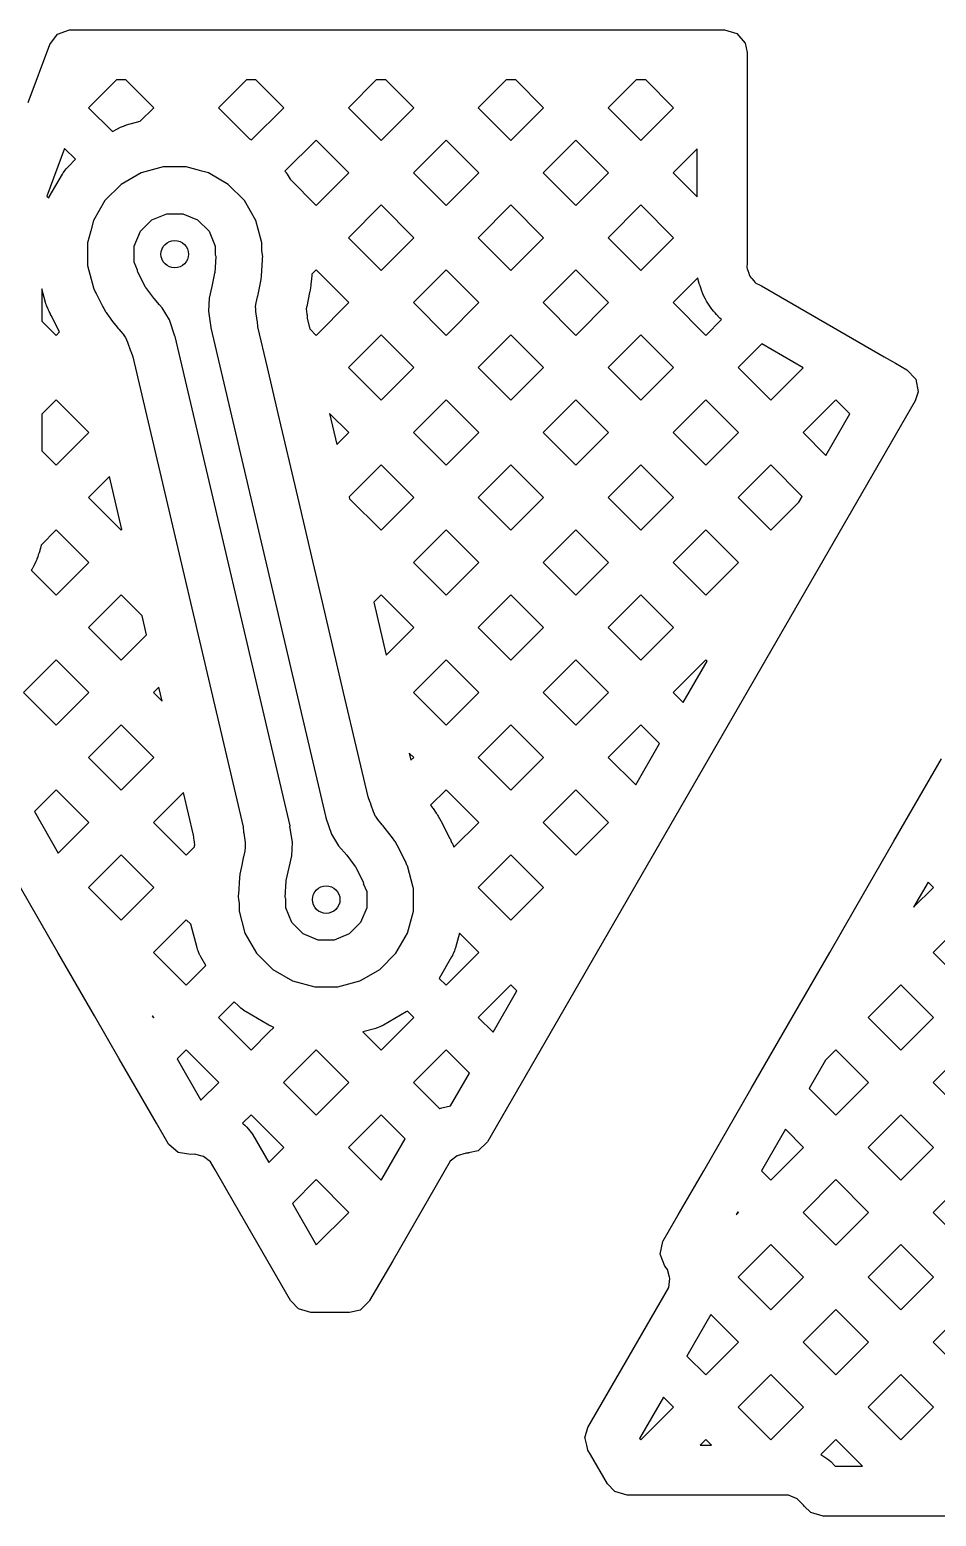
# Model space of a CAD drawing. Extents: x 121.6 to 197.9, y -113.4 to -69.2.
# Drawn here: x 187.31 to 192.25, y -77.3 to -69.2 of the extents above; entities that cross this region are included whole.
import ezdxf

# ---------------------------------------------------------------- set-up
doc = ezdxf.new("R2010")
doc.units = 0
doc.layers.add('BLACK', color=7, linetype='CONTINUOUS')

msp = doc.modelspace()

# ---------------------------------------------------------------- linework, layer by layer
at = {"layer": 'BLACK', "linetype": 'CONTINUOUS'}
for p, q in [((187.46085, -69.220188), (187.526264, -69.195635)), ((187.526264, -69.195635), (187.535368, -69.1953)), ((187.535368, -69.1953), (191.099004, -69.1953)), ((191.099004, -69.1953), (191.166043, -69.214985)), ((187.301897, -69.592447), (187.419096, -69.276209)), ((187.419096, -69.276209), (187.46085, -69.220188)), ((191.166043, -69.214985), (191.211798, -69.267789)), ((191.211798, -69.267789), (191.223003, -69.319299)), ((191.223003, -69.319299), (191.223003, -69.888938)), ((187.783027, -69.4683), (187.630801, -69.620526)), ((187.834957, -69.4683), (187.783027, -69.4683)), ((187.987182, -69.620525), (187.834957, -69.4683)), ((188.491548, -69.4683), (188.339322, -69.620526)), ((188.543478, -69.4683), (188.491548, -69.4683)), ((188.695704, -69.620526), (188.543478, -69.4683)), ((189.200069, -69.4683), (189.047843, -69.620526)), ((189.251999, -69.4683), (189.200069, -69.4683)), ((189.404225, -69.620526), (189.251999, -69.4683)), ((189.90859, -69.4683), (189.756364, -69.620526)), ((189.96052, -69.4683), (189.90859, -69.4683)), ((190.112746, -69.620526), (189.96052, -69.4683)), ((190.617111, -69.4683), (190.464885, -69.620526)), ((190.669041, -69.4683), (190.617111, -69.4683)), ((190.821267, -69.620526), (190.669041, -69.4683)), ((187.630801, -69.620526), (187.761178, -69.750903)), ((187.838164, -69.714524), (187.913323, -69.694383)), ((187.913323, -69.694383), (187.987181, -69.620526)), ((187.987181, -69.620526), (187.987182, -69.620525)), ((188.339322, -69.620526), (188.509145, -69.790349)), ((188.519755, -69.796474), (188.695704, -69.620526)), ((189.047843, -69.620526), (189.226034, -69.798717)), ((189.226034, -69.798717), (189.404225, -69.620526)), ((189.756364, -69.620526), (189.934555, -69.798717)), ((189.934555, -69.798717), (190.112746, -69.620526)), ((190.464885, -69.620526), (190.643076, -69.798717)), ((190.643076, -69.798717), (190.821267, -69.620526)), ((187.761178, -69.750903), (187.788713, -69.735006)), ((187.788713, -69.735006), (187.795864, -69.731184)), ((187.795864, -69.731184), (187.797332, -69.73046)), ((187.797332, -69.73046), (187.80473, -69.727108)), ((187.80473, -69.727108), (187.821259, -69.720262)), ((187.821259, -69.720262), (187.828861, -69.717401)), ((187.828861, -69.717401), (187.830411, -69.716875)), ((187.830411, -69.716875), (187.838164, -69.714524)), ((187.500442, -69.842305), (187.404078, -70.102324)), ((187.559799, -69.901662), (187.500442, -69.842305)), ((188.509145, -69.790349), (188.519755, -69.796474)), ((188.871773, -69.796594), (188.70218, -69.966187)), ((189.049965, -69.974786), (188.871773, -69.796594)), ((189.580294, -69.796594), (189.402103, -69.974786)), ((189.758486, -69.974786), (189.580294, -69.796594)), ((190.288815, -69.796594), (190.110624, -69.974786)), ((190.467007, -69.974786), (190.288815, -69.796594)), ((190.950003, -69.843928), (190.819145, -69.974786)), ((190.950003, -70.105644), (190.950003, -69.843928)), ((187.515605, -69.94623), (187.52114, -69.940322)), ((187.52114, -69.940322), (187.559799, -69.901662)), ((188.038399, -69.9435), (187.978669, -69.959505)), ((188.163601, -69.9435), (188.038399, -69.9435)), ((188.223331, -69.959505), (188.163601, -69.9435)), ((191.223003, -69.888938), (191.223003, -70.458466)), ((187.417006, -70.106713), (187.488552, -69.98279)), ((187.488552, -69.98279), (187.492824, -69.975919)), ((187.492824, -69.975919), (187.493733, -69.974558)), ((187.493733, -69.974558), (187.498476, -69.967938)), ((187.498476, -69.967938), (187.509369, -69.953743)), ((187.509369, -69.953743), (187.514526, -69.94746)), ((187.514526, -69.94746), (187.515605, -69.94623)), ((187.917463, -69.975905), (187.809037, -70.038504)), ((187.978669, -69.959505), (187.917463, -69.975905)), ((188.248269, -69.966187), (188.223331, -69.959505)), ((188.284537, -69.975905), (188.248269, -69.966187)), ((188.392964, -70.038505), (188.284536, -69.975905)), ((188.284536, -69.975905), (188.284537, -69.975905)), ((188.70218, -69.966187), (188.703524, -69.967938)), ((188.703524, -69.967938), (188.708267, -69.974558)), ((188.708267, -69.974558), (188.709176, -69.975919)), ((188.709176, -69.975919), (188.713448, -69.98279)), ((188.713448, -69.98279), (188.729651, -70.010855)), ((188.729651, -70.010855), (188.871773, -70.152977)), ((188.871773, -70.152977), (189.049965, -69.974786)), ((189.402103, -69.974786), (189.580294, -70.152977)), ((189.580294, -70.152977), (189.758486, -69.974786)), ((190.110624, -69.974786), (190.288815, -70.152977)), ((190.288815, -70.152977), (190.467007, -69.974786)), ((190.819145, -69.974786), (190.950003, -70.105644)), ((187.404078, -70.102324), (187.414031, -70.112277)), ((187.809034, -70.038506), (187.720506, -70.127034)), ((187.809037, -70.038504), (187.809034, -70.038506)), ((188.481495, -70.127036), (188.392964, -70.038505)), ((187.414031, -70.112277), (187.417006, -70.106713)), ((187.720504, -70.127037), (187.657905, -70.235463)), ((187.720506, -70.127034), (187.720504, -70.127037)), ((188.544095, -70.235464), (188.481495, -70.127036)), ((189.226034, -70.150855), (189.047843, -70.329047)), ((189.404225, -70.329047), (189.226034, -70.150855)), ((189.934555, -70.150855), (189.756364, -70.329047)), ((190.112746, -70.329047), (189.934555, -70.150855)), ((190.643076, -70.150855), (190.464885, -70.329047)), ((190.821267, -70.329047), (190.643076, -70.150855)), ((187.657905, -70.235463), (187.642846, -70.291664)), ((187.913919, -70.293997), (187.975997, -70.231919)), ((187.975997, -70.231919), (188.057105, -70.198323)), ((188.057105, -70.198323), (188.144895, -70.198323)), ((188.144895, -70.198323), (188.226003, -70.231919)), ((188.226003, -70.231919), (188.288081, -70.293997)), ((188.569171, -70.329047), (188.544095, -70.235464)), ((187.642846, -70.291664), (187.6255, -70.356399)), ((187.880323, -70.375105), (187.913919, -70.293997)), ((188.288081, -70.293997), (188.321677, -70.375105)), ((188.5765, -70.3564), (188.569171, -70.329047)), ((189.047843, -70.329047), (189.226034, -70.507238)), ((189.226034, -70.507238), (189.404225, -70.329047)), ((189.756364, -70.329047), (189.934555, -70.507238)), ((189.934555, -70.507238), (190.112746, -70.329047)), ((190.464885, -70.329047), (190.643076, -70.507238)), ((190.643076, -70.507238), (190.821267, -70.329047)), ((187.6255, -70.356399), (187.6255, -70.481601)), ((187.880323, -70.462895), (187.880323, -70.375105)), ((188.321677, -70.375105), (188.321677, -70.422372)), ((188.321677, -70.422372), (188.321763, -70.422409)), ((188.321763, -70.422409), (188.325154, -70.430697)), ((188.5765, -70.398505), (188.5765, -70.3564)), ((188.578779, -70.422168), (188.5765, -70.398505)), ((188.580652, -70.431804), (188.578779, -70.422168)), ((187.6255, -70.481601), (187.657905, -70.602536)), ((187.898582, -70.506978), (187.880323, -70.462895)), ((187.898192, -70.507441), (187.898582, -70.506978)), ((187.898947, -70.516363), (187.898192, -70.507441)), ((188.325125, -70.431465), (188.318856, -70.520805)), ((188.325154, -70.430697), (188.325125, -70.431465)), ((188.573729, -70.538689), (188.579998, -70.449349)), ((188.579998, -70.449349), (188.580443, -70.441106)), ((188.580443, -70.441106), (188.580472, -70.440338)), ((188.580472, -70.440338), (188.580652, -70.431804)), ((188.871774, -70.505116), (188.848095, -70.528795)), ((189.049965, -70.683307), (188.871774, -70.505116)), ((189.580294, -70.505115), (189.402103, -70.683307)), ((189.758486, -70.683307), (189.580294, -70.505115)), ((190.288815, -70.505115), (190.110624, -70.683307)), ((190.467007, -70.683307), (190.288815, -70.505115)), ((191.221942, -70.47465), (191.220818, -70.483187)), ((191.220818, -70.483187), (191.221366, -70.491558)), ((191.221366, -70.491558), (191.223002, -70.499785)), ((191.223003, -70.458466), (191.221942, -70.47465)), ((191.223002, -70.499785), (191.2263, -70.507747)), ((191.2263, -70.507747), (191.231508, -70.52309)), ((187.941445, -70.598566), (187.898947, -70.516363)), ((188.318634, -70.522394), (188.303397, -70.594831)), ((188.318856, -70.520805), (188.318634, -70.522394)), ((188.553425, -70.647424), (188.568662, -70.574987)), ((188.568662, -70.574987), (188.571676, -70.557747)), ((188.571676, -70.557747), (188.571898, -70.556158)), ((188.571898, -70.556158), (188.573729, -70.538689)), ((188.842625, -70.591402), (188.841695, -70.598056)), ((188.843143, -70.587169), (188.842625, -70.591402)), ((188.845509, -70.564605), (188.843143, -70.587169)), ((188.845881, -70.560353), (188.845509, -70.564605)), ((188.848095, -70.528795), (188.845881, -70.560353)), ((190.95428, -70.548172), (190.819145, -70.683307)), ((190.957869, -70.566218), (190.95428, -70.548172)), ((190.960828, -70.578034), (190.957869, -70.566218)), ((190.961541, -70.580384), (190.960828, -70.578034)), ((190.965633, -70.591822), (190.961541, -70.580384)), ((190.97034, -70.603191), (190.965633, -70.591822)), ((191.231508, -70.52309), (191.233738, -70.531411)), ((191.233738, -70.531411), (191.23745, -70.538938)), ((191.23745, -70.538938), (191.24211, -70.545912)), ((191.24211, -70.545912), (191.248199, -70.552001)), ((191.248199, -70.552001), (191.258892, -70.564193)), ((191.258892, -70.564193), (191.264133, -70.571023)), ((191.264133, -70.571023), (191.270444, -70.576557)), ((191.270444, -70.576557), (191.277413, -70.581214)), ((191.277413, -70.581214), (191.285373, -70.584511)), ((191.285373, -70.584511), (191.299922, -70.591686)), ((191.299922, -70.591686), (191.970414, -70.978795)), ((187.396523, -70.681835), (187.37675, -70.608043)), ((187.37675, -70.608043), (187.37675, -70.783517)), ((187.657905, -70.602536), (187.657907, -70.602539)), ((187.657907, -70.602539), (187.660513, -70.607053)), ((187.660513, -70.607053), (187.669484, -70.628141)), ((187.669484, -70.628141), (187.669731, -70.628043)), ((187.669731, -70.628043), (187.671984, -70.633701)), ((187.671984, -70.633701), (187.709381, -70.706036)), ((187.942553, -70.600309), (187.941445, -70.598566)), ((187.986948, -70.658114), (187.942553, -70.600309)), ((187.988948, -70.660718), (187.986948, -70.658114)), ((187.989346, -70.661208), (187.988948, -70.660718)), ((188.018583, -70.695293), (187.989346, -70.661208)), ((188.288962, -70.658124), (188.284831, -70.730163)), ((188.288964, -70.658114), (188.288962, -70.658124)), ((188.303355, -70.595025), (188.288964, -70.658114)), ((188.303397, -70.594831), (188.303355, -70.595025)), ((188.545127, -70.683977), (188.552444, -70.651902)), ((188.552444, -70.651902), (188.552457, -70.651846)), ((188.552457, -70.651846), (188.55307, -70.649087)), ((188.55307, -70.649087), (188.553112, -70.648893)), ((188.553112, -70.648893), (188.553425, -70.647424)), ((188.836341, -70.628685), (188.820538, -70.703811)), ((188.837145, -70.624509), (188.836341, -70.628685)), ((188.841037, -70.602241), (188.837145, -70.624509)), ((188.841695, -70.598056), (188.841037, -70.602241)), ((190.973525, -70.61507), (190.97034, -70.603191)), ((190.977246, -70.626647), (190.973525, -70.61507)), ((190.978111, -70.628945), (190.977246, -70.626647)), ((190.982949, -70.640105), (190.978111, -70.628945)), ((190.994835, -70.664208), (190.982949, -70.640105)), ((191.000735, -70.674826), (190.994835, -70.664208)), ((187.398875, -70.689589), (187.396523, -70.681835)), ((187.399401, -70.691139), (187.398875, -70.689589)), ((187.402263, -70.698743), (187.399401, -70.691139)), ((187.409109, -70.715271), (187.402263, -70.698743)), ((187.41246, -70.722667), (187.409109, -70.715271)), ((187.413184, -70.724135), (187.41246, -70.722667)), ((187.41696, -70.731199), (187.413184, -70.724135)), ((187.420835, -70.74093), (187.41696, -70.731199)), ((187.4232, -70.746473), (187.420835, -70.74093)), ((187.423709, -70.74759), (187.4232, -70.746473)), ((187.426396, -70.75312), (187.423709, -70.74759)), ((187.472988, -70.843241), (187.426396, -70.75312)), ((187.709381, -70.706036), (187.714482, -70.715903)), ((187.714482, -70.715903), (187.723059, -70.730826)), ((187.723059, -70.730826), (187.725825, -70.735637)), ((187.725825, -70.735637), (187.726935, -70.737384)), ((187.726935, -70.737384), (187.734284, -70.747884)), ((187.734284, -70.747884), (187.739919, -70.755935)), ((188.033212, -70.712348), (188.018583, -70.695293)), ((188.033213, -70.712351), (188.033212, -70.712348)), ((188.033217, -70.712355), (188.033213, -70.712351)), ((188.072527, -70.776375), (188.033217, -70.712355)), ((188.284831, -70.730163), (188.284831, -70.730168)), ((188.284831, -70.730168), (188.298579, -70.819461)), ((188.542202, -70.704838), (188.542225, -70.704438)), ((188.542791, -70.717199), (188.542202, -70.704838)), ((188.542225, -70.704438), (188.545127, -70.683977)), ((188.543441, -70.730825), (188.542791, -70.717199)), ((188.551103, -70.780581), (188.543441, -70.730825)), ((188.818712, -70.712156), (188.817561, -70.717199)), ((188.817561, -70.717199), (188.821944, -70.745664)), ((188.818871, -70.711452), (188.818712, -70.712156)), ((188.819663, -70.707885), (188.818871, -70.711452)), ((188.819798, -70.707269), (188.819663, -70.707885)), ((188.819977, -70.706443), (188.819798, -70.707269)), ((188.820065, -70.706036), (188.819977, -70.706443)), ((188.820469, -70.704141), (188.820065, -70.706036)), ((188.820538, -70.703811), (188.820469, -70.704141)), ((188.821944, -70.745664), (188.822723, -70.751706)), ((188.822723, -70.751706), (188.82285, -70.752927)), ((188.82285, -70.752927), (188.82333, -70.758989)), ((188.871773, -70.861498), (189.049965, -70.683307)), ((189.402103, -70.683307), (189.580294, -70.861498)), ((189.580294, -70.861498), (189.758486, -70.683307)), ((190.110624, -70.683307), (190.288815, -70.861498)), ((190.288815, -70.861498), (190.467007, -70.683307)), ((190.819145, -70.683307), (190.997336, -70.861498)), ((191.001088, -70.675395), (191.000735, -70.674826)), ((191.001396, -70.67597), (191.001088, -70.675395)), ((191.007659, -70.68642), (191.001396, -70.67597)), ((191.02259, -70.708764), (191.007659, -70.68642)), ((191.029845, -70.718544), (191.02259, -70.708764)), ((191.031403, -70.720442), (191.029845, -70.718544)), ((191.039564, -70.729445), (191.031403, -70.720442)), ((191.048251, -70.738133), (191.039564, -70.729445)), ((191.055734, -70.747884), (191.048251, -70.738133)), ((191.063598, -70.757153), (191.055734, -70.747884)), ((187.37675, -70.783517), (187.454731, -70.861498)), ((187.739919, -70.755935), (187.762512, -70.785352)), ((187.762512, -70.785352), (187.786307, -70.816335)), ((187.786307, -70.816335), (187.790656, -70.821842)), ((187.790656, -70.821842), (187.791035, -70.822309)), ((187.791035, -70.822309), (187.794884, -70.826919)), ((187.794884, -70.826919), (187.795415, -70.827555)), ((187.795415, -70.827555), (187.806477, -70.840451)), ((188.072531, -70.776382), (188.072527, -70.776375)), ((188.102152, -70.86571), (188.072531, -70.776382)), ((188.298579, -70.819461), (188.298138, -70.82126)), ((188.298138, -70.82126), (188.924447, -73.489516)), ((188.551033, -70.782176), (188.551103, -70.780581)), ((188.55141, -70.786207), (188.551033, -70.782176)), ((188.551436, -70.786667), (188.55141, -70.786207)), ((188.551453, -70.786666), (188.551436, -70.786667)), ((188.554194, -70.815926), (188.551453, -70.786666)), ((188.606219, -71.037568), (188.554194, -70.815926)), ((188.82333, -70.758989), (188.823961, -70.770544)), ((188.823961, -70.770544), (188.837194, -70.826919)), ((188.837194, -70.826919), (188.871773, -70.861498)), ((190.997336, -70.861498), (191.083293, -70.77554)), ((191.065277, -70.758946), (191.063598, -70.757153)), ((191.074033, -70.76742), (191.065277, -70.758946)), ((191.083293, -70.77554), (191.074033, -70.76742)), ((187.454731, -70.861498), (187.472988, -70.843241)), ((187.806477, -70.840451), (187.819687, -70.855852)), ((187.819687, -70.855852), (187.831245, -70.871713)), ((187.831245, -70.871713), (187.831822, -70.872653)), ((187.831822, -70.872653), (187.84384, -70.898491)), ((187.84384, -70.898491), (187.859636, -70.946124)), ((188.103553, -70.867485), (188.102152, -70.86571)), ((188.72986, -73.535735), (188.103553, -70.867485)), ((189.226034, -70.859376), (189.047843, -71.037568)), ((189.404225, -71.037568), (189.226034, -70.859376)), ((189.934555, -70.859376), (189.756364, -71.037568)), ((190.112746, -71.037568), (189.934555, -70.859376)), ((190.643076, -70.859376), (190.464885, -71.037568)), ((190.821266, -71.037567), (190.643076, -70.859376)), ((191.302542, -70.908431), (191.173405, -71.037567)), ((191.52848, -71.038876), (191.302542, -70.908431)), ((187.859636, -70.946124), (187.859639, -70.946131)), ((187.859639, -70.946131), (187.860824, -70.948331)), ((187.860824, -70.948331), (187.872371, -70.978795)), ((187.872371, -70.978795), (188.473801, -73.541062)), ((191.970414, -70.978795), (192.031027, -71.01379)), ((188.664782, -71.287064), (188.606219, -71.037568)), ((189.047843, -71.037568), (189.226034, -71.215759)), ((189.226034, -71.215759), (189.404225, -71.037568)), ((189.756364, -71.037568), (189.934555, -71.215759)), ((189.934555, -71.215759), (190.112746, -71.037568)), ((190.464885, -71.037568), (190.643076, -71.215759)), ((190.643076, -71.215759), (190.821267, -71.037568)), ((190.821267, -71.037568), (190.821266, -71.037567)), ((191.173405, -71.037567), (191.351597, -71.215759)), ((191.351597, -71.215759), (191.52848, -71.038876)), ((192.031027, -71.01379), (192.093196, -71.049683)), ((192.093196, -71.049683), (192.141412, -71.10025)), ((192.141412, -71.10025), (192.154635, -71.168857)), ((187.454731, -71.213636), (187.37675, -71.291618)), ((187.632923, -71.391828), (187.454731, -71.213636)), ((189.580294, -71.213636), (189.402103, -71.391828)), ((189.758486, -71.391828), (189.580294, -71.213636)), ((192.138583, -71.21907), (189.805963, -75.259285)), ((190.288815, -71.213636), (190.110624, -71.391828)), ((190.467007, -71.391828), (190.288815, -71.213636)), ((190.997336, -71.213636), (190.819145, -71.391828)), ((191.175528, -71.391828), (190.997336, -71.213636)), ((191.705857, -71.213636), (191.527666, -71.391828)), ((191.782331, -71.29011), (191.705857, -71.213636)), ((192.154635, -71.168857), (192.138583, -71.21907)), ((187.37675, -71.291618), (187.37675, -71.492038)), ((188.771556, -71.741954), (188.664782, -71.287064)), ((188.945201, -71.287064), (188.985033, -71.456759)), ((189.049965, -71.391828), (188.945201, -71.287064)), ((191.651886, -71.516048), (191.782331, -71.29011)), ((187.454731, -71.570019), (187.632923, -71.391828)), ((188.985033, -71.456759), (189.049965, -71.391828)), ((189.402103, -71.391828), (189.580294, -71.570019)), ((189.580294, -71.570019), (189.758486, -71.391828)), ((190.110624, -71.391828), (190.288815, -71.570019)), ((190.288815, -71.570019), (190.467007, -71.391828)), ((190.819145, -71.391828), (190.997336, -71.570019)), ((190.997336, -71.570019), (191.175528, -71.391828)), ((191.527666, -71.391828), (191.651886, -71.516048)), ((187.37675, -71.492038), (187.454731, -71.570019)), ((187.7452, -71.631689), (187.630801, -71.746089)), ((187.81295, -71.920321), (187.7452, -71.631689)), ((189.226033, -71.567897), (189.051976, -71.741954)), ((189.404225, -71.746089), (189.226033, -71.567897)), ((189.934555, -71.567897), (189.756364, -71.746089)), ((190.112746, -71.746089), (189.934555, -71.567897)), ((190.643076, -71.567897), (190.464885, -71.746089)), ((190.821267, -71.746089), (190.643076, -71.567897)), ((191.351597, -71.567897), (191.173406, -71.746089)), ((191.522994, -71.739295), (191.351597, -71.567897)), ((187.630801, -71.746089), (187.808992, -71.92428)), ((188.855681, -72.100349), (188.771556, -71.741954)), ((189.051976, -71.741954), (189.054511, -71.752757)), ((189.054511, -71.752757), (189.226034, -71.92428)), ((189.226034, -71.92428), (189.404225, -71.746089)), ((189.756364, -71.746089), (189.934555, -71.92428)), ((189.934555, -71.92428), (190.112746, -71.746089)), ((190.464885, -71.746089), (190.643076, -71.92428)), ((190.643076, -71.92428), (190.821267, -71.746089)), ((191.173406, -71.746089), (191.351596, -71.924279)), ((191.351596, -71.924279), (191.504435, -71.77144)), ((191.504435, -71.77144), (191.522994, -71.739295)), ((187.454732, -71.922158), (187.372208, -72.00468)), ((187.632923, -72.100349), (187.454732, -71.922158)), ((187.808992, -71.92428), (187.81295, -71.920321)), ((189.580294, -71.922157), (189.402103, -72.100349)), ((189.758486, -72.100349), (189.580294, -71.922157)), ((190.288815, -71.922157), (190.110624, -72.100349)), ((190.467007, -72.100349), (190.288815, -71.922157)), ((190.997336, -71.922157), (190.819145, -72.100349)), ((191.175528, -72.100349), (190.997336, -71.922157)), ((187.361106, -72.047037), (187.356593, -72.057927)), ((187.365214, -72.035558), (187.361106, -72.047037)), ((187.365927, -72.033207), (187.365214, -72.035558)), ((187.368881, -72.021411), (187.365927, -72.033207)), ((187.372208, -72.00468), (187.368881, -72.021411)), ((187.325367, -72.131133), (187.319101, -72.141587)), ((187.325874, -72.130182), (187.325367, -72.131133)), ((187.326474, -72.129214), (187.325874, -72.130182)), ((187.332358, -72.118566), (187.326474, -72.129214)), ((187.344193, -72.094424), (187.332358, -72.118566)), ((187.349011, -72.083237), (187.344193, -72.094424)), ((187.349871, -72.080935), (187.349011, -72.083237)), ((187.353565, -72.069341), (187.349871, -72.080935)), ((187.356593, -72.057927), (187.353565, -72.069341)), ((187.454731, -72.27854), (187.632923, -72.100349)), ((188.906249, -72.315783), (188.855681, -72.100349)), ((189.402103, -72.100349), (189.580294, -72.27854)), ((189.580294, -72.27854), (189.758486, -72.100349)), ((190.110624, -72.100349), (190.288815, -72.27854)), ((190.288815, -72.27854), (190.467007, -72.100349)), ((190.819145, -72.100349), (190.997336, -72.27854)), ((190.997336, -72.27854), (191.175528, -72.100349)), ((187.319101, -72.141587), (187.318571, -72.14238)), ((187.318571, -72.14238), (187.454731, -72.27854)), ((187.808992, -72.276419), (187.630801, -72.45461)), ((187.923386, -72.390813), (187.808992, -72.276419)), ((189.226033, -72.276418), (189.186668, -72.315783)), ((189.404225, -72.45461), (189.226033, -72.276418)), ((189.934555, -72.276418), (189.756364, -72.45461)), ((190.112746, -72.45461), (189.934555, -72.276418)), ((190.643076, -72.276418), (190.464885, -72.45461)), ((190.821267, -72.45461), (190.643076, -72.276418)), ((189.021989, -72.80887), (188.906249, -72.315783)), ((189.186668, -72.315783), (189.254418, -72.604417)), ((187.630801, -72.45461), (187.808992, -72.632801)), ((187.947642, -72.49415), (187.923386, -72.390813)), ((189.254418, -72.604417), (189.404225, -72.45461)), ((189.756364, -72.45461), (189.934555, -72.632801)), ((189.934555, -72.632801), (190.112746, -72.45461)), ((190.464885, -72.45461), (190.643076, -72.632801)), ((190.643076, -72.632801), (190.821267, -72.45461)), ((187.808992, -72.632801), (187.947642, -72.49415)), ((187.454731, -72.630678), (187.27654, -72.80887)), ((187.632923, -72.80887), (187.454731, -72.630678)), ((189.580294, -72.630678), (189.402103, -72.80887)), ((189.758486, -72.80887), (189.580294, -72.630678)), ((190.288815, -72.630678), (190.110624, -72.80887)), ((190.467007, -72.80887), (190.288815, -72.630678)), ((190.997336, -72.630678), (190.819145, -72.80887)), ((190.873876, -72.863601), (191.004321, -72.637663)), ((191.004321, -72.637663), (190.997336, -72.630678)), ((188.014585, -72.779345), (187.985061, -72.80887)), ((188.032696, -72.856505), (188.014585, -72.779345)), ((187.27654, -72.80887), (187.454731, -72.987061)), ((187.454731, -72.987061), (187.632923, -72.80887)), ((187.985061, -72.80887), (188.032696, -72.856505)), ((189.099419, -73.138743), (189.021989, -72.80887)), ((189.402103, -72.80887), (189.580294, -72.987061)), ((189.580294, -72.987061), (189.758486, -72.80887)), ((190.110624, -72.80887), (190.288815, -72.987061)), ((190.288815, -72.987061), (190.467007, -72.80887)), ((190.819145, -72.80887), (190.873876, -72.863601)), ((187.808992, -72.984939), (187.630801, -73.163131)), ((187.987183, -73.163131), (187.808992, -72.984939)), ((189.934555, -72.984939), (189.756364, -73.163131)), ((190.112746, -73.163131), (189.934555, -72.984939)), ((190.643076, -72.98494), (190.464885, -73.163131)), ((190.744984, -73.086848), (190.643076, -72.98494)), ((190.614539, -73.312785), (190.744984, -73.086848)), ((187.630801, -73.163131), (187.808992, -73.341322)), ((187.808992, -73.341322), (187.987183, -73.163131)), ((189.155628, -73.37821), (189.099419, -73.138743)), ((189.404225, -73.16313), (189.379838, -73.138743)), ((189.379838, -73.138743), (189.38911, -73.178244)), ((189.38911, -73.178244), (189.404224, -73.163131)), ((189.404224, -73.163131), (189.404225, -73.16313)), ((189.756364, -73.163131), (189.934555, -73.341322)), ((189.934555, -73.341322), (190.112746, -73.163131)), ((190.464885, -73.163131), (190.614539, -73.312785)), ((192.022937, -73.619373), (192.282274, -73.170188)), ((187.454732, -73.3392), (187.335638, -73.458292)), ((187.632923, -73.517391), (187.454732, -73.3392)), ((189.580295, -73.3392), (189.495957, -73.423536)), ((189.758486, -73.517391), (189.580295, -73.3392)), ((190.288815, -73.339199), (190.110624, -73.517391)), ((190.467006, -73.51739), (190.288815, -73.339199)), ((188.149277, -73.353175), (187.985061, -73.517391)), ((188.204036, -73.586463), (188.149277, -73.353175)), ((189.167178, -73.408677), (189.155628, -73.37821)), ((189.168363, -73.410877), (189.167178, -73.408677)), ((189.17256, -73.423536), (189.168363, -73.410877)), ((189.184154, -73.458503), (189.17256, -73.423536)), ((189.495957, -73.423536), (189.506603, -73.437398)), ((187.335638, -73.458292), (187.466084, -73.68423)), ((188.924447, -73.489516), (188.925847, -73.491291)), ((188.925847, -73.491291), (188.955464, -73.580611)), ((189.196178, -73.484349), (189.184154, -73.458503)), ((189.196765, -73.485307), (189.196178, -73.484349)), ((189.208313, -73.501149), (189.196765, -73.485307)), ((189.232593, -73.529455), (189.208313, -73.501149)), ((189.506603, -73.437398), (189.509855, -73.441832)), ((189.509855, -73.441832), (189.526657, -73.465843)), ((189.526657, -73.465843), (189.529721, -73.470435)), ((189.529721, -73.470435), (189.534388, -73.47778)), ((189.534388, -73.47778), (189.537238, -73.482495)), ((189.537238, -73.482495), (189.551859, -73.507936)), ((189.551859, -73.507936), (189.554498, -73.512773)), ((187.466084, -73.68423), (187.632923, -73.517391)), ((187.985061, -73.517391), (188.163251, -73.695581)), ((188.204668, -73.598011), (188.204036, -73.586463)), ((188.473801, -73.541062), (188.476547, -73.570332)), ((188.476547, -73.570332), (188.476562, -73.570332)), ((188.476562, -73.570332), (188.476582, -73.570712)), ((188.476582, -73.570712), (188.476965, -73.574786)), ((188.476965, -73.574786), (188.476894, -73.57641)), ((188.476894, -73.57641), (188.476894, -73.576414)), ((188.476894, -73.576414), (188.484554, -73.626167)), ((188.72942, -73.537536), (188.72986, -73.535735)), ((188.743168, -73.626832), (188.72942, -73.537536)), ((188.955464, -73.580611), (188.95547, -73.580622)), ((188.95547, -73.580622), (188.99478, -73.644642)), ((189.237105, -73.534866), (189.232593, -73.529455)), ((189.237549, -73.535413), (189.237105, -73.534866)), ((189.241682, -73.540651), (189.237549, -73.535413)), ((189.248609, -73.549671), (189.241682, -73.540651)), ((189.288074, -73.601057), (189.248609, -73.549671)), ((189.554498, -73.512773), (189.601597, -73.603871)), ((189.623359, -73.652517), (189.758486, -73.517391)), ((190.110624, -73.517391), (190.288815, -73.695582)), ((190.288815, -73.695582), (190.467006, -73.51739)), ((188.163251, -73.695581), (188.207956, -73.650876)), ((188.205148, -73.604069), (188.204668, -73.598011)), ((188.205275, -73.60529), (188.205148, -73.604069)), ((188.206053, -73.611327), (188.205275, -73.60529)), ((188.210436, -73.639801), (188.206053, -73.611327)), ((188.207956, -73.650876), (188.209, -73.646121)), ((188.209, -73.646121), (188.209223, -73.645121)), ((188.209223, -73.645121), (188.210436, -73.639801)), ((188.485767, -73.652609), (188.48287, -73.673021)), ((188.484554, -73.626167), (188.485791, -73.652194)), ((188.485791, -73.652194), (188.485767, -73.652609)), ((188.739035, -73.698876), (188.743168, -73.626832)), ((188.99478, -73.644642), (188.994788, -73.644652)), ((188.994788, -73.644652), (189.038658, -73.695797)), ((189.301081, -73.619646), (189.288074, -73.601057)), ((189.302195, -73.621399), (189.301081, -73.619646)), ((189.313514, -73.641094), (189.302195, -73.621399)), ((189.356012, -73.723294), (189.313514, -73.641094)), ((189.601597, -73.603871), (189.604229, -73.60928)), ((189.604229, -73.60928), (189.604739, -73.610396)), ((189.604739, -73.610396), (189.607158, -73.616057)), ((189.607158, -73.616057), (189.611034, -73.62579)), ((189.611034, -73.62579), (189.614816, -73.632865)), ((189.614816, -73.632865), (189.61554, -73.634333)), ((189.61554, -73.634333), (189.618891, -73.641729)), ((189.618891, -73.641729), (189.623359, -73.652517)), ((191.814728, -73.980001), (192.022937, -73.619373)), ((187.808992, -73.69346), (187.630801, -73.871652)), ((187.987183, -73.871652), (187.808992, -73.69346)), ((188.466033, -73.750172), (188.45933, -73.782039)), ((188.474599, -73.709448), (188.466033, -73.750172)), ((188.474603, -73.709428), (188.474599, -73.709448)), ((188.474616, -73.709368), (188.474603, -73.709428)), ((188.475515, -73.705268), (188.474616, -73.709368)), ((188.48287, -73.673021), (188.475515, -73.705268)), ((188.724628, -73.76204), (188.739035, -73.698876)), ((189.038658, -73.695797), (189.039056, -73.696288)), ((189.039056, -73.696288), (189.085439, -73.756682)), ((189.356013, -73.723296), (189.356012, -73.723294)), ((189.358266, -73.728952), (189.356013, -73.723296)), ((189.358512, -73.728853), (189.358266, -73.728952)), ((189.367479, -73.749934), (189.358512, -73.728853)), ((189.370095, -73.754464), (189.367479, -73.749934)), ((189.934555, -73.69346), (189.756364, -73.871652)), ((190.112746, -73.871652), (189.934555, -73.69346)), ((188.454269, -73.818286), (188.447998, -73.907682)), ((188.456113, -73.800738), (188.454269, -73.818286)), ((188.456333, -73.799162), (188.456113, -73.800738)), ((188.45933, -73.782039), (188.456333, -73.799162)), ((188.709362, -73.834617), (188.724628, -73.76204)), ((189.085439, -73.756682), (189.086553, -73.758435)), ((189.086553, -73.758435), (189.129051, -73.840635)), ((189.401496, -73.871652), (189.370095, -73.754464)), ((187.463592, -74.225912), (187.25906, -73.871652)), ((187.630801, -73.871652), (187.808992, -74.049843)), ((187.808992, -74.049843), (187.987183, -73.871652)), ((188.447998, -73.907682), (188.447552, -73.915973)), ((188.702873, -73.925553), (188.709143, -73.83618)), ((188.709143, -73.83618), (188.709362, -73.834617)), ((189.129051, -73.840635), (189.129807, -73.849558)), ((189.129807, -73.849558), (189.129416, -73.85002)), ((189.129416, -73.85002), (189.147677, -73.894105)), ((189.147677, -73.894105), (189.147677, -73.981895)), ((189.4025, -73.875399), (189.401496, -73.871652)), ((189.4025, -74.000601), (189.4025, -73.875399)), ((189.756364, -73.871652), (189.934555, -74.049843)), ((189.934555, -74.049843), (190.112746, -73.871652)), ((192.209277, -73.842619), (192.129959, -73.980001)), ((192.129959, -73.980001), (192.238309, -73.871652)), ((192.238309, -73.871652), (192.209277, -73.842619)), ((188.447522, -73.916784), (188.447346, -73.925196)), ((188.447346, -73.925196), (188.44922, -73.934831)), ((188.447552, -73.915973), (188.447522, -73.916784)), ((188.44922, -73.934831), (188.4515, -73.958499)), ((188.4515, -73.958499), (188.4515, -74.000601)), ((188.702845, -73.926302), (188.702873, -73.925553)), ((188.706236, -73.93459), (188.702845, -73.926302)), ((188.706323, -73.934626), (188.706236, -73.93459)), ((188.706323, -73.981895), (188.706323, -73.934626)), ((188.739919, -74.063003), (188.706323, -73.981895)), ((189.147677, -73.981895), (189.114081, -74.063003)), ((191.672751, -74.225912), (191.814728, -73.980001)), ((188.163252, -74.04772), (187.985061, -74.225912)), ((188.188172, -74.07264), (188.163252, -74.04772)), ((188.222523, -74.200835), (188.188172, -74.07264)), ((188.4515, -74.000601), (188.483905, -74.121536)), ((188.801997, -74.125081), (188.739919, -74.063003)), ((189.114081, -74.063003), (189.052003, -74.125081)), ((189.370095, -74.121536), (189.4025, -74.000601)), ((192.414378, -74.04772), (192.236187, -74.225912)), ((188.483905, -74.121536), (188.546505, -74.229964)), ((188.883105, -74.158677), (188.801997, -74.125081)), ((189.052003, -74.125081), (188.970895, -74.158677)), ((189.307495, -74.229964), (189.370095, -74.121536)), ((189.653018, -74.120444), (189.631477, -74.200835)), ((189.758486, -74.225912), (189.653018, -74.120444)), ((187.662897, -74.571119), (187.463592, -74.225912)), ((187.985061, -74.225912), (188.163252, -74.404103)), ((188.224875, -74.208589), (188.222523, -74.200835)), ((188.225401, -74.210139), (188.224875, -74.208589)), ((188.228262, -74.217741), (188.225401, -74.210139)), ((188.235108, -74.23427), (188.228262, -74.217741)), ((188.23846, -74.241668), (188.235108, -74.23427)), ((188.546505, -74.229964), (188.635036, -74.318495)), ((188.970895, -74.158677), (188.883105, -74.158677)), ((189.218964, -74.318495), (189.307495, -74.229964)), ((189.580294, -74.404103), (189.758486, -74.225912)), ((189.618892, -74.23427), (189.61554, -74.241668)), ((189.625738, -74.217741), (189.618892, -74.23427)), ((189.628599, -74.210139), (189.625738, -74.217741)), ((189.629125, -74.208589), (189.628599, -74.210139)), ((189.631477, -74.200835), (189.629125, -74.208589)), ((191.468218, -74.580173), (191.672751, -74.225912)), ((192.236187, -74.225912), (192.414378, -74.404103)), ((188.163252, -74.404103), (188.270114, -74.297241)), ((188.239184, -74.243136), (188.23846, -74.241668)), ((188.243006, -74.250287), (188.239184, -74.243136)), ((188.270114, -74.297241), (188.243006, -74.250287)), ((188.635036, -74.318495), (188.743464, -74.381095)), ((189.134489, -74.367266), (189.218964, -74.318495)), ((189.610994, -74.250287), (189.543457, -74.367266)), ((189.614816, -74.243136), (189.610994, -74.250287)), ((189.61554, -74.241668), (189.614816, -74.243136)), ((188.743464, -74.381095), (188.864399, -74.4135)), ((188.989601, -74.4135), (189.110536, -74.381095)), ((189.110536, -74.381095), (189.134489, -74.367266)), ((189.543457, -74.367266), (189.580294, -74.404103)), ((188.864399, -74.4135), (188.864401, -74.4135)), ((188.864401, -74.4135), (188.989599, -74.4135)), ((188.989599, -74.4135), (188.989601, -74.4135)), ((189.934555, -74.401982), (189.756364, -74.580173)), ((189.836529, -74.660338), (189.966974, -74.434401)), ((189.966974, -74.434401), (189.934555, -74.401982)), ((192.060118, -74.401981), (191.881927, -74.580173)), ((192.238309, -74.580173), (192.060118, -74.401981)), ((188.424978, -74.494516), (188.339321, -74.580172)), ((188.448322, -74.51786), (188.424978, -74.494516)), ((188.45423, -74.523395), (188.448322, -74.51786)), ((188.45546, -74.524474), (188.45423, -74.523395)), ((188.461743, -74.529631), (188.45546, -74.524474)), ((188.475938, -74.540524), (188.461743, -74.529631)), ((188.482558, -74.545267), (188.475938, -74.540524)), ((188.483919, -74.546176), (188.482558, -74.545267)), ((188.49079, -74.550448), (188.483919, -74.546176)), ((188.614713, -74.621994), (188.49079, -74.550448)), ((189.36321, -74.550448), (189.239287, -74.621994)), ((189.370081, -74.546176), (189.36321, -74.550448)), ((189.370169, -74.546116), (189.370081, -74.546176)), ((189.404225, -74.580172), (189.370169, -74.546116)), ((187.798416, -74.805845), (187.662897, -74.571119)), ((187.97813, -74.571119), (187.984757, -74.582597)), ((187.987182, -74.580172), (187.97813, -74.571119)), ((187.984757, -74.582597), (187.987182, -74.580172)), ((188.339321, -74.580172), (188.517513, -74.758364)), ((188.621864, -74.625816), (188.614713, -74.621994)), ((188.61656, -74.659317), (188.641517, -74.63436)), ((188.623332, -74.62654), (188.621864, -74.625816)), ((188.63073, -74.629892), (188.623332, -74.62654)), ((188.641517, -74.63436), (188.63073, -74.629892)), ((189.189835, -74.642477), (189.126987, -74.659317)), ((189.197589, -74.640125), (189.189835, -74.642477)), ((189.199139, -74.639599), (189.197589, -74.640125)), ((189.206741, -74.636738), (189.199139, -74.639599)), ((189.22327, -74.629892), (189.206741, -74.636738)), ((189.230668, -74.62654), (189.22327, -74.629892)), ((189.226034, -74.758364), (189.404224, -74.580173)), ((189.232136, -74.625816), (189.230668, -74.62654)), ((189.239287, -74.621994), (189.232136, -74.625816)), ((189.404224, -74.580173), (189.404225, -74.580172)), ((189.756364, -74.580173), (189.836529, -74.660338)), ((191.244926, -74.966925), (191.468218, -74.580173)), ((191.881927, -74.580173), (192.060118, -74.758364)), ((192.060118, -74.758364), (192.238309, -74.580173)), ((188.517513, -74.758364), (188.61656, -74.659317)), ((189.126987, -74.659317), (189.226034, -74.758364)), ((188.001422, -75.157461), (187.798416, -74.805845)), ((188.163252, -74.756241), (188.113649, -74.805845)), ((188.113649, -74.805845), (188.244094, -75.031782)), ((188.341444, -74.934433), (188.163252, -74.756241)), ((188.871773, -74.756241), (188.693582, -74.934433)), ((189.049965, -74.934433), (188.871773, -74.756241)), ((189.580294, -74.756241), (189.402103, -74.934433)), ((189.707638, -74.883585), (189.580294, -74.756241)), ((191.705858, -74.756242), (191.648929, -74.81317)), ((191.884049, -74.934433), (191.705858, -74.756242)), ((192.414378, -74.756241), (192.236187, -74.934433)), ((189.604956, -75.061436), (189.707638, -74.883585)), ((191.648929, -74.81317), (191.560158, -74.966925)), ((188.244094, -75.031782), (188.341444, -74.934433)), ((188.693582, -74.934433), (188.871773, -75.112624)), ((188.871773, -75.112624), (189.049965, -74.934433)), ((189.402103, -74.934433), (189.545706, -75.078036)), ((190.985589, -75.41611), (191.244926, -74.966925)), ((191.560158, -74.966925), (191.705857, -75.112624)), ((191.705857, -75.112624), (191.884049, -74.934433)), ((192.236187, -74.934433), (192.414378, -75.112624)), ((188.517512, -75.110502), (188.470554, -75.157461)), ((188.695704, -75.288693), (188.517512, -75.110502)), ((189.226034, -75.110502), (189.047843, -75.288694)), ((189.357716, -75.242184), (189.226034, -75.110502)), ((189.545706, -75.078036), (189.546677, -75.077671)), ((189.546677, -75.077671), (189.558266, -75.073947)), ((189.558266, -75.073947), (189.604956, -75.061436)), ((192.060118, -75.110502), (191.881927, -75.288694)), ((192.238309, -75.288694), (192.060118, -75.110502)), ((188.06454, -75.266785), (188.001422, -75.157461)), ((188.470554, -75.157461), (188.473716, -75.159887)), ((188.473716, -75.159887), (188.48301, -75.167774)), ((188.48301, -75.167774), (188.484802, -75.169453)), ((188.484802, -75.169453), (188.493247, -75.178181)), ((188.493247, -75.178181), (188.510971, -75.198391)), ((188.510971, -75.198391), (188.518544, -75.207934)), ((188.518544, -75.207934), (188.519974, -75.20993)), ((188.519974, -75.20993), (188.52656, -75.220146)), ((191.431267, -75.190172), (191.300822, -75.41611)), ((191.529788, -75.288693), (191.431267, -75.190172)), ((188.066819, -75.270575), (188.06454, -75.266785)), ((188.119074, -75.316957), (188.066819, -75.270575)), ((188.52656, -75.220146), (188.566408, -75.289163)), ((188.566408, -75.289163), (188.566409, -75.289164)), ((188.566409, -75.289164), (188.613561, -75.370835)), ((188.613561, -75.370835), (188.695703, -75.288694)), ((188.695703, -75.288694), (188.695704, -75.288693)), ((189.047843, -75.288694), (189.226033, -75.466884)), ((189.230653, -75.462263), (189.357716, -75.242184)), ((189.805963, -75.259285), (189.755396, -75.307501)), ((191.351597, -75.466885), (191.529787, -75.288694)), ((191.529787, -75.288694), (191.529788, -75.288693)), ((191.881927, -75.288694), (192.060118, -75.466885)), ((192.060118, -75.466885), (192.238309, -75.288694)), ((188.188108, -75.327725), (188.119074, -75.316957)), ((188.209023, -75.324972), (188.188108, -75.327725)), ((188.257247, -75.337893), (188.209023, -75.324972)), ((188.257251, -75.337895), (188.257247, -75.337893)), ((188.296856, -75.368286), (188.257251, -75.337895)), ((188.296858, -75.368288), (188.296856, -75.368286)), ((188.321822, -75.411526), (188.296858, -75.368288)), ((189.602297, -75.364559), (189.289442, -75.906441)), ((189.641906, -75.334166), (189.602297, -75.364558)), ((189.602297, -75.364558), (189.602297, -75.364559)), ((189.69013, -75.321244), (189.641906, -75.334166)), ((189.702318, -75.320446), (189.69013, -75.321244)), ((189.755396, -75.307501), (189.702142, -75.317764)), ((189.702142, -75.317764), (189.702318, -75.320446)), ((188.321822, -75.411527), (188.321822, -75.411526)), ((188.42722, -75.594082), (188.321822, -75.411527)), ((190.846869, -75.65638), (190.985589, -75.41611)), ((191.300822, -75.41611), (191.351597, -75.466885)), ((188.871774, -75.464763), (188.742453, -75.594082)), ((189.049965, -75.642954), (188.871774, -75.464763)), ((189.226033, -75.466884), (189.230653, -75.462263)), ((191.705857, -75.464762), (191.527666, -75.642954)), ((191.884049, -75.642954), (191.705857, -75.464762)), ((192.414378, -75.464762), (192.236187, -75.642954)), ((188.73306, -76.123813), (188.42722, -75.594082)), ((188.742453, -75.594082), (188.872899, -75.82002)), ((188.872899, -75.82002), (189.049965, -75.642954)), ((190.764687, -75.798724), (190.846869, -75.65638)), ((191.17193, -75.639356), (191.162101, -75.65638)), ((191.162101, -75.65638), (191.175528, -75.642954)), ((191.175528, -75.642954), (191.17193, -75.639356)), ((191.527666, -75.642954), (191.705857, -75.821145)), ((191.705857, -75.821145), (191.884049, -75.642954)), ((192.236187, -75.642954), (192.414378, -75.821145)), ((190.74852, -75.871015), (190.762558, -75.80257)), ((190.762558, -75.80257), (190.764687, -75.798724)), ((191.351597, -75.819023), (191.173405, -75.997214)), ((191.529788, -75.997214), (191.351597, -75.819023)), ((192.060118, -75.819023), (191.881926, -75.997214)), ((192.238309, -75.997214), (192.060118, -75.819023)), ((189.289442, -75.906441), (189.163943, -76.123813)), ((190.773715, -75.936184), (190.74852, -75.871015)), ((190.788408, -75.955332), (190.773715, -75.936184)), ((190.788408, -75.955333), (190.788408, -75.955332)), ((190.788409, -75.955334), (190.788408, -75.955333)), ((190.799631, -75.997214), (190.788409, -75.955334)), ((190.794814, -76.053059), (190.801331, -76.00356)), ((190.801331, -76.00356), (190.799631, -75.997214)), ((191.173405, -75.997214), (191.351597, -76.175406)), ((191.351597, -76.175406), (191.529788, -75.997214)), ((191.881926, -75.997214), (192.060118, -76.175406)), ((192.060118, -76.175406), (192.238309, -75.997214)), ((190.579109, -76.42667), (190.794814, -76.053059)), ((188.735162, -76.127453), (188.73306, -76.123813)), ((188.77551, -76.169768), (188.735162, -76.127453)), ((188.842549, -76.189453), (188.77551, -76.169768)), ((189.111274, -76.175669), (189.054454, -76.189453)), ((189.161841, -76.127453), (189.111274, -76.175669)), ((189.163943, -76.123813), (189.161841, -76.127453)), ((191.705857, -76.173283), (191.527666, -76.351475)), ((191.884049, -76.351475), (191.705857, -76.173283)), ((192.414378, -76.173283), (192.236187, -76.351475)), ((189.054454, -76.189453), (188.842549, -76.189453)), ((191.024787, -76.200734), (190.89434, -76.42667)), ((191.175528, -76.351475), (191.024787, -76.200734)), ((190.354354, -76.815955), (190.579109, -76.42667)), ((190.89434, -76.42667), (190.997336, -76.529666)), ((190.997336, -76.529666), (191.175528, -76.351475)), ((191.527666, -76.351475), (191.705857, -76.529666)), ((191.705857, -76.529666), (191.884049, -76.351475)), ((192.236187, -76.351475), (192.414378, -76.529666)), ((191.351597, -76.527544), (191.173405, -76.705735)), ((191.529788, -76.705735), (191.351597, -76.527544)), ((192.060118, -76.527544), (191.881926, -76.705735)), ((192.238309, -76.705735), (192.060118, -76.527544)), ((190.765448, -76.649916), (190.635003, -76.875854)), ((190.821267, -76.705735), (190.765448, -76.649916)), ((190.643075, -76.883926), (190.821267, -76.705735)), ((191.173405, -76.705735), (191.351596, -76.883926)), ((191.351596, -76.883926), (191.529788, -76.705735)), ((191.881926, -76.705735), (192.060118, -76.883927)), ((192.060118, -76.883927), (192.238309, -76.705735)), ((190.337882, -76.872053), (190.354354, -76.815955)), ((190.338804, -76.875854), (190.337882, -76.872053)), ((190.347686, -76.912466), (190.338804, -76.875854)), ((190.354354, -76.93995), (190.347686, -76.912466)), ((190.635003, -76.875854), (190.643075, -76.883926)), ((190.997337, -76.881805), (190.966676, -76.912466)), ((190.966676, -76.912466), (191.027998, -76.912466)), ((191.027998, -76.912466), (190.997337, -76.881805)), ((191.705858, -76.881805), (191.624149, -76.963513)), ((191.851053, -77.027), (191.705858, -76.881805)), ((190.367958, -76.963513), (190.354354, -76.93995)), ((190.460307, -77.123466), (190.367958, -76.963513)), ((191.624149, -76.963513), (191.624804, -76.963864)), ((191.624804, -76.963864), (191.635233, -76.970116)), ((191.635233, -76.970116), (191.657584, -76.985051)), ((191.657584, -76.985051), (191.667343, -76.992287)), ((191.667343, -76.992287), (191.669242, -76.993845)), ((191.669242, -76.993845), (191.678272, -77.002029)), ((191.678272, -77.002029), (191.703243, -77.027)), ((191.703243, -77.027), (191.851053, -77.027)), ((190.500654, -77.165781), (190.460307, -77.123466)), ((190.567694, -77.185466), (190.500654, -77.165781)), ((191.448609, -77.185466), (190.567694, -77.185466)), ((191.448612, -77.185467), (191.448609, -77.185466)), ((191.494737, -77.204573), (191.448612, -77.185467)), ((191.53004, -77.239876), (191.494737, -77.204573)), ((191.533391, -77.244891), (191.53004, -77.239876)), ((191.569454, -77.280315), (191.533391, -77.244891)), ((191.636493, -77.3), (191.569454, -77.280315)), ((196.6108, -77.3), (191.636493, -77.3))]:
    msp.add_line(p, q, dxfattribs=at)
at = {"layer": 'BLACK'}
for centre in [(188.101, -70.419), (188.927, -73.938)]:
    msp.add_circle(centre, 0.075, dxfattribs=at)

doc.saveas('drawing.dxf')
